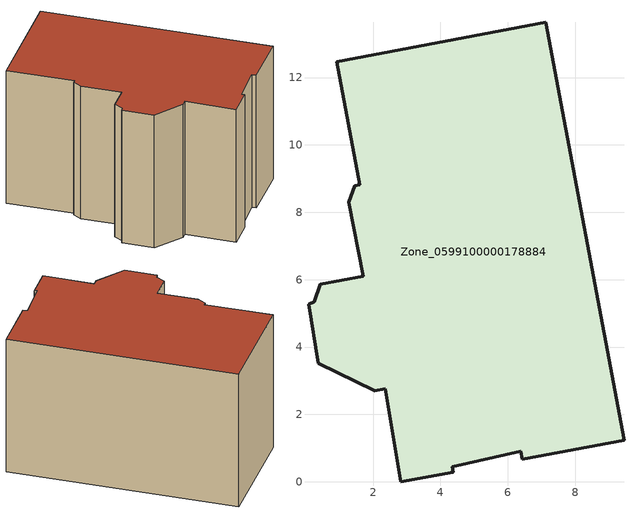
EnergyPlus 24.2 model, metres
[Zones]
Zone_0599100000178884
 floor ground (C_G): 2.36,2.76 2.05,2.71 0.38,3.52 0.09,5.28 0.26,5.35 0.44,5.86 1.71,6.1 1.28,8.3 1.45,8.79 1.61,8.82 0.92,12.47 7.13,13.64 9.45,1.24 6.42,0.68 6.38,0.91 4.35,0.44 4.38,0.29 2.82,0 z0
 wall outside (C_F): 6.42,0.68 9.45,1.24 7.13,13.64 0.92,12.47 1.61,8.82 1.45,8.79 1.28,8.3 1.71,6.1 0.44,5.86 0.26,5.35 0.09,5.28 0.38,3.52 2.05,2.71 2.36,2.76 2.82,0 4.38,0.29 4.35,0.44 6.38,0.91 6.42,0.68 z0:8.02
 roof outside (C_R): 2.05,2.71 2.36,2.76 2.82,0 4.38,0.29 4.35,0.44 6.38,0.91 6.42,0.68 9.45,1.24 7.13,13.64 0.92,12.47 1.61,8.82 1.45,8.79 1.28,8.3 1.71,6.1 0.44,5.86 0.26,5.35 0.09,5.28 0.38,3.52 z8.02
[BUILDING]
Pand.0599100000178884: North Axis=0; Terrain=City; Loads Convergence Tolerance Value=0.04; Temperature Convergence Tolerance Value=0.4; Solar Distribution=FullExterior; Maximum Number of Warmup Days=25; Minimum Number of Warmup Days=1
[Site:Location]
Rotterdam.The.Hague.AP_ZH_NLD Design_Conditions: Latitude=51.96; Longitude=4.45; Time Zone=1; Elevation=-4.5
[SITE:GROUNDTEMPERATURE:BUILDINGSURFACE]
18, 18, 18, 18, 18, 18, 18, 18, 18, 18, 18, 18
[MATERIAL] Thermal Absorptance=0.9; Solar Absorptance=0.7; Visible Absorptance=0.7
Name | Roughness | Thickness | Conductivity | Density | Specific Heat
G.D.1965 | MediumSmooth | 0.15 | 1 | 540 | 1210
F.D.1965 | Rough | 0.3 | 0.857143 | 1920 | 840
R.D.1965 | MediumRough | 0.2 | 0.08 | 1500 | 1000
[CONSTRUCTION]
C_G: G.D.1965
C_F: F.D.1965
C_R: R.D.1965
[ZONE]
Zone_0599100000178884: Type=1; Multiplier=1; Ceiling Height=Autocalculate; Volume=Autocalculate; Floor Area=autocalculate; Part of Total Floor Area=Yes
[ZONEINFILTRATION:DESIGNFLOWRATE]
Infil_Zone_0599100000178884: Zone or ZoneList or Space or SpaceList=Zone_0599100000178884; Schedule=AlwaysOn; Design Flow Rate Calculation Method=Flow/Area; Flow Rate per Floor Area=0.0042; Constant Term Coefficient=1; Temperature Term Coefficient=0; Velocity Term Coefficient=0; Velocity Squared Term Coefficient=0
[HVACTEMPLATE:ZONE:IDEALLOADSAIRSYSTEM]
Zone_0599100000178884: Maximum Heating Supply Air Temperature=50; Minimum Cooling Supply Air Temperature=13; Maximum Heating Supply Air Humidity Ratio=0.0156; Minimum Cooling Supply Air Humidity Ratio=0.0077; Heating Limit=NoLimit; Cooling Limit=NoLimit; Dehumidification Control Type=ConstantSensibleHeatRatio; Cooling Sensible Heat Ratio=0.7; Dehumidification Setpoint=60; Humidification Control Type=None; Humidification Setpoint=30; Outdoor Air Method=None; Outdoor Air Flow Rate per Person=0.00944; Outdoor Air Flow Rate per Zone Floor Area=0; Outdoor Air Flow Rate per Zone=0; Demand Controlled Ventilation Type=None; Outdoor Air Economizer Type=NoEconomizer; Heat Recovery Type=None; Sensible Heat Recovery Effectiveness=0.7; Latent Heat Recovery Effectiveness=0.65
[ZONECONTROL:THERMOSTAT]
ThermostatControl_Zone_0599100000178884: Zone or ZoneList=Zone_0599100000178884; Control Type Schedule=DualSetpointControlType; Control 1=Thermostat_Zone_0599100000178884; Temperature Difference Between Cutout And Setpoint=0
[THERMOSTATSETPOINT:DUALSETPOINT]
Thermostat_Zone_0599100000178884: Heating Setpoint Temperature Schedule=HeatingSetpoint_Zone_0599100000178884; Cooling Setpoint Temperature Schedule=CoolingSetpoint_Zone_0599100000178884
[SCHEDULE:COMPACT]
HeatingSetpoint_Zone_0599100000178884: Through: 12/31, For: AllDays, Until: 24:00, 21
CoolingSetpoint_Zone_0599100000178884: Through: 12/31, For: AllDays, Until: 24:00, 24
DualSetpointControlType: Through: 12/31, For: AllDays, Until: 24:00, 4
AlwaysOn: Through: 12/31, For: AllDays, Until: 24:00, 1
